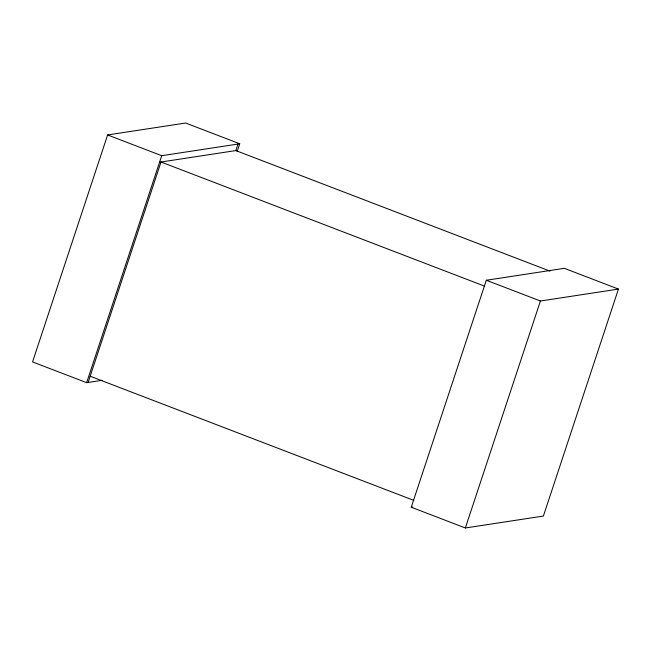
<?xml version="1.0" encoding="UTF-8"?>
<svg xmlns="http://www.w3.org/2000/svg" width="651" height="651" viewBox="0 0 651 651"><rect width="100%" height="100%" fill="white"/><g stroke="black" fill="none" stroke-linecap="round" stroke-linejoin="round"><path stroke-width="0.98" d="M237.2 151.471L239.747 143.781L185.649 123.023L107.618 134.944L32.55 361.915L86.648 382.674L102.077 380.314M86.648 382.674L161.717 155.703L239.747 143.781M88.113 382.454L161.017 162.001L484.67 286.188M159.56 162.229L235.833 150.576L237.989 144.05M411.253 507.219L486.313 280.247L564.352 268.326L618.45 289.085L543.382 516.056L465.351 527.977L411.253 507.219L412.718 506.999M465.351 527.977L540.42 301.006L618.45 289.085M235.833 150.576L549.997 271.117M107.618 134.944L161.717 155.703M486.313 280.247L540.42 301.006M90.18 376.213L413.833 500.391"/></g></svg>
